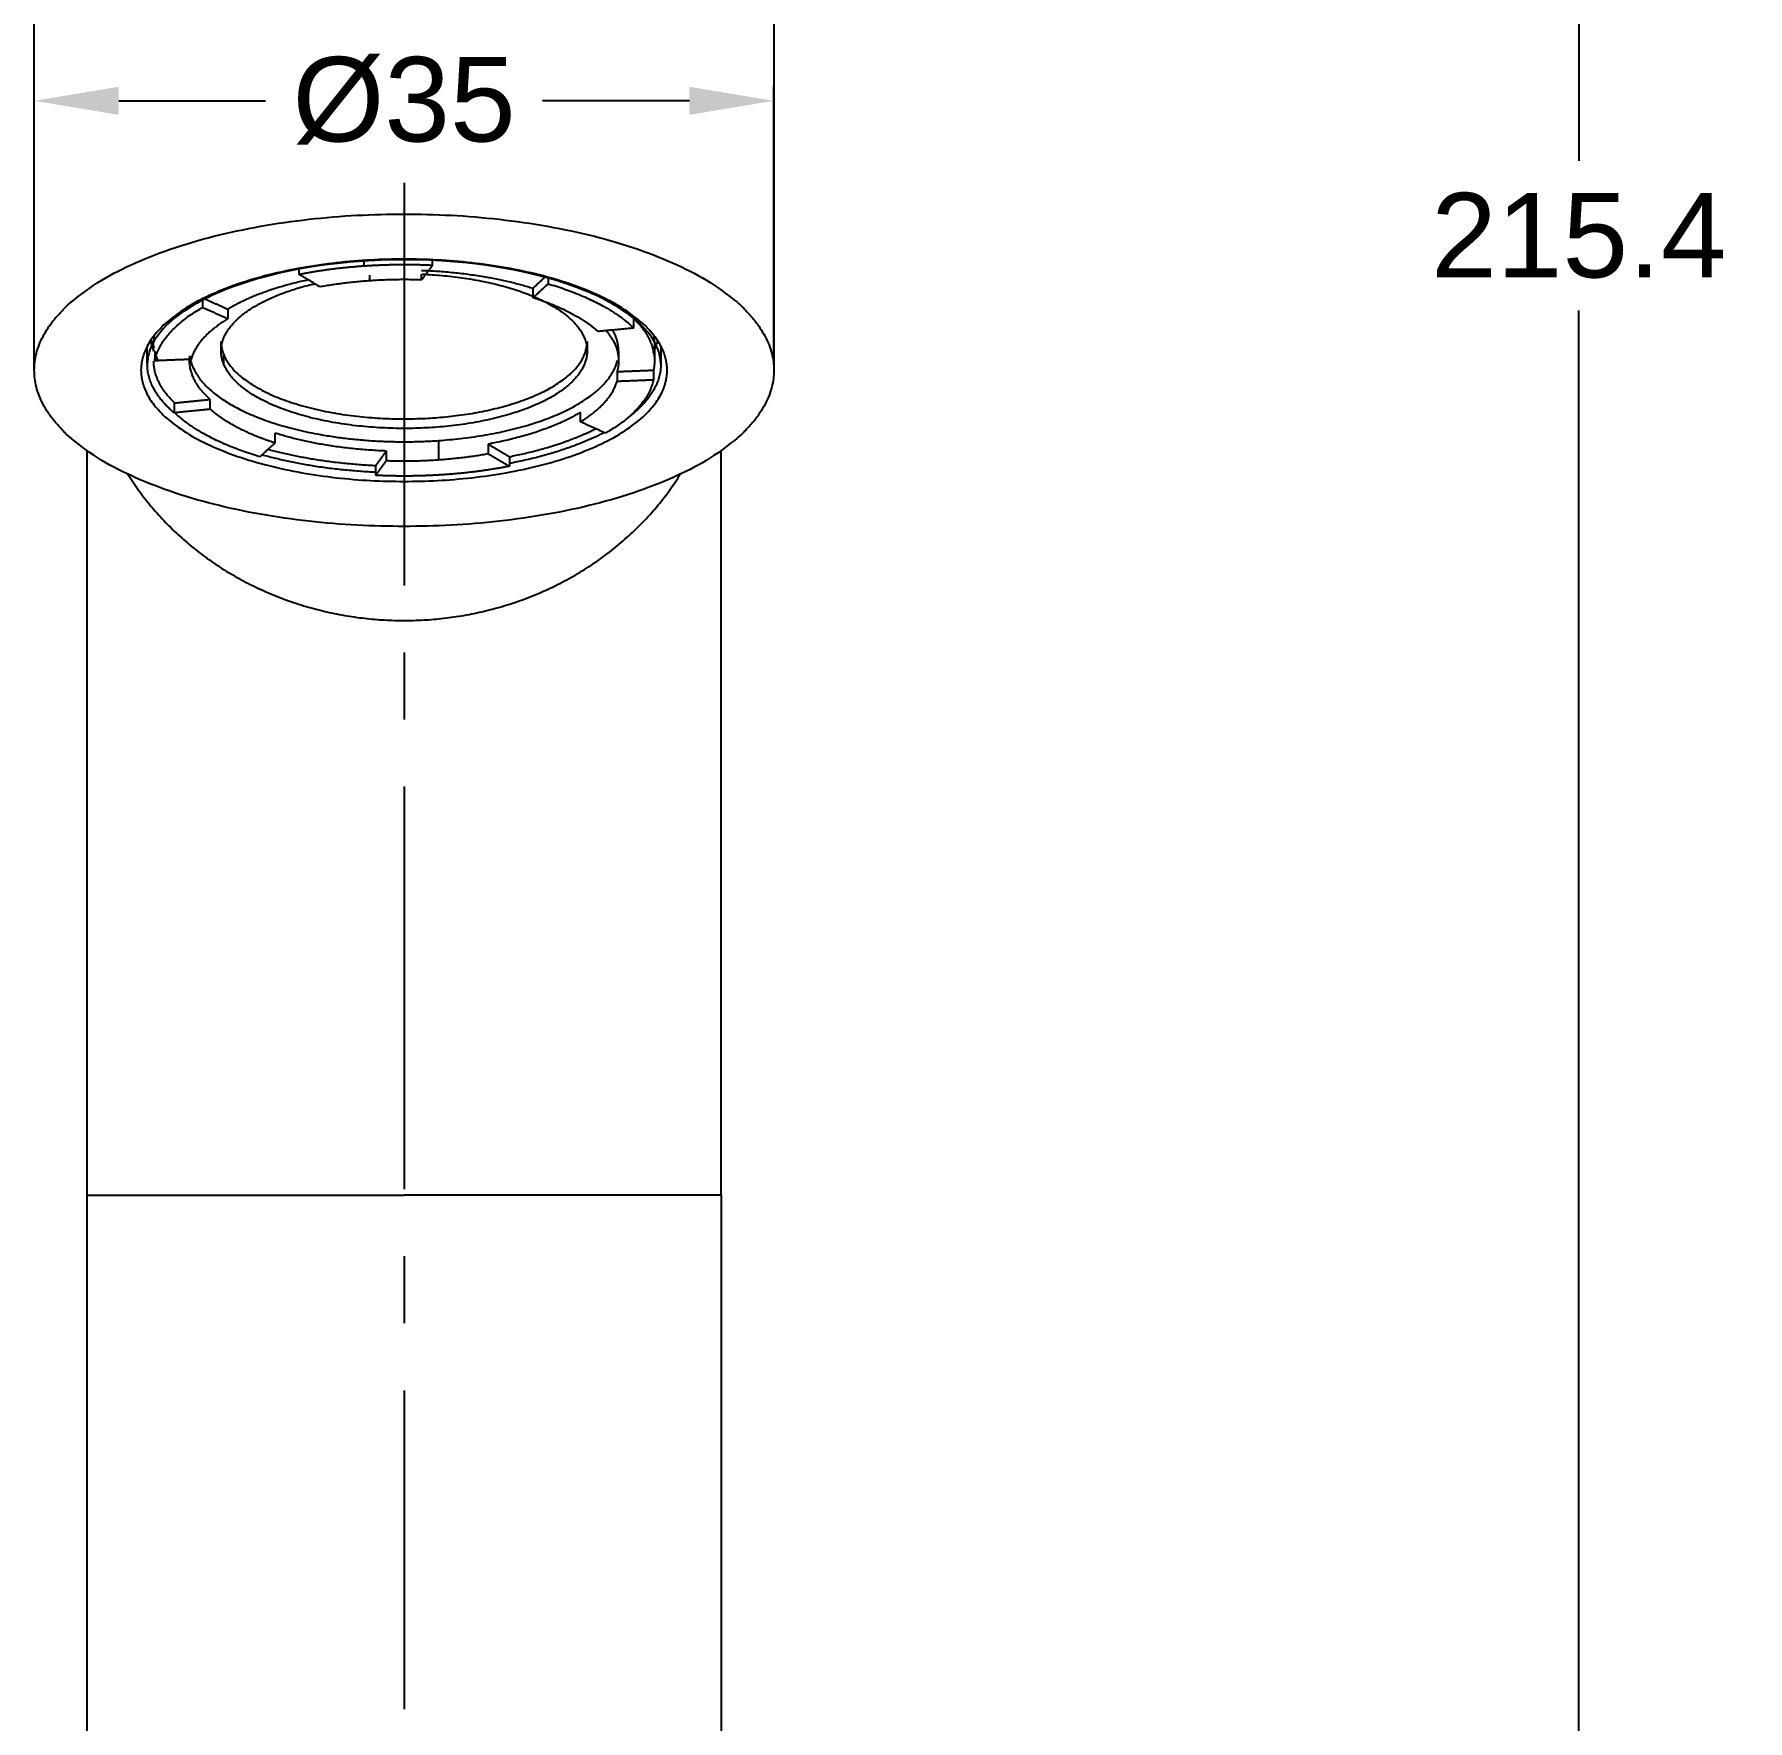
# Model space of a CAD drawing. Extents: x 12060 to 12901, y -16217 to -15623.
# Drawn here: x 12505.1 to 12586.1, y -15932.1 to -15852.3 of the extents above; entities that cross this region are included whole.
import ezdxf

# ---------------------------------------------------------------- set-up
doc = ezdxf.new("R2010")
doc.units = 0
doc.header["$MEASUREMENT"] = 0
doc.linetypes.add('CENTER2', pattern=[28.575, 19.05, -3.175, 3.175, -3.175])
doc.layers.get('0').update_dxf_attribs({"linetype": 'CONTINUOUS'})
doc.layers.add('CENTER', color=1, linetype='CENTER2')
doc.layers.add('DIM', color=3, linetype='CONTINUOUS')
doc.styles.get("Standard").update_dxf_attribs({"font": 'arial.ttf'})
doc.dimstyles.new('A4', dxfattribs={"dimtxt": 4, "dimasz": 4, "dimexe": 0.7, "dimexo": 0.625, "dimgap": 0.5, "dimtad": 1, "dimdec": 1, "dimdsep": 46, "dimtxsty": 'Standard', "dimcen": 2.5, "dimclrd": 3, "dimclre": 3, "dimclrt": 4, "dimadec": 3, "dimazin": 2, "dimtfac": 1, "dimtdec": 1, "dimtmove": 0, "dimatfit": 3, "dimfxl": 1.25, "dimarcsym": 0})
doc.dimstyles.new('사본(2) STANDARD', dxfattribs={"dimscale": 0, "dimtxt": 4, "dimasz": 4, "dimexe": 1.25, "dimexo": 0.625, "dimgap": 1.5, "dimtad": 3, "dimtih": 1, "dimtoh": 1, "dimdec": 1, "dimzin": 9, "dimdsep": 46, "dimtxsty": 'Standard', "dimcen": 2.5, "dimclrd": 3, "dimclre": 3, "dimclrt": 4, "dimadec": 0, "dimazin": 0, "dimtfac": 1, "dimtdec": 1, "dimtmove": 0, "dimatfit": 3, "dimfxl": 1.25, "dimtfill": 1, "dimtolj": 1, "dimtzin": 0, "dimarcsym": 0})

# ---------------------------------------------------------------- blocks, each defined once
blk = doc.blocks.new('*D37')
at = {"layer": 'DIM', "color": 3, "lineweight": -2, "transparency": 16777216}
for p, q in [((12523.186, -15754.135), (12579.404, -15754.135)), ((12578.154, -15758.135), (12578.154, -15858.303)), ((12578.154, -15965.556), (12578.154, -15865.388)), ((12545.186, -15969.556), (12579.404, -15969.556))]:
    blk.add_line(p, q, dxfattribs=at)
at = {"layer": 'DIM', "color": 3, "transparency": 16777216}
for points in [[(12577.487, -15758.135), (12578.82, -15758.135), (12578.154, -15754.135)], [(12577.487, -15965.556), (12578.82, -15965.556), (12578.154, -15969.556)]]:
    blk.add_solid(points, dxfattribs=at)
at = {"layer": 'DIM', "color": 4, "transparency": 16777216, "insert": (12578.154, -15861.845), "char_height": 4, "attachment_point": 5, "bg_fill": 3, "box_fill_scale": 1.25, "bg_fill_color": 256, "bg_fill_true_color": 13158600, "bg_fill_transparency": 0}
blk.add_mtext('\\A1;215.4', dxfattribs=at)
blk = doc.blocks.new('*D40')
at = {"layer": 'DIM', "color": 3, "lineweight": -2, "transparency": 16777216}
for p, q in [((12505.061, -15867.586), (12505.061, -15854.759)), ((12540.061, -15867.586), (12540.061, -15854.759)), ((12509.061, -15855.459), (12516.005, -15855.459)), ((12536.061, -15855.459), (12529.117, -15855.459))]:
    blk.add_line(p, q, dxfattribs=at)
at = {"layer": 'DIM', "color": 3, "transparency": 16777216}
for points in [[(12509.061, -15854.792), (12509.061, -15856.126), (12505.061, -15855.459)], [(12536.061, -15854.792), (12536.061, -15856.126), (12540.061, -15855.459)]]:
    blk.add_solid(points, dxfattribs=at)
at = {"layer": 'DIM', "color": 4, "transparency": 16777216, "insert": (12522.561, -15855.459), "char_height": 4, "attachment_point": 5}
blk.add_mtext('%%C35', dxfattribs=at)

msp = doc.modelspace()

# ---------------------------------------------------------------- linework, layer by layer
at = {"lineweight": -3}
for points, degree in [([(12505.061, -15868.211), (12505.061, -15832.411), (12505.061, -15796.61)], 2), ([(12540.061, -15796.61), (12540.061, -15832.411), (12540.061, -15868.211)], 2), ([(12520.668, -15863.269), (12520.668, -15863.155), (12520.668, -15863.041)], 2), ([(12523.899, -15863.236), (12523.899, -15863.123), (12523.899, -15863.01)], 2), ([(12517.577, -15863.425), (12517.577, -15863.547), (12517.577, -15863.669)], 2), ([(12518.581, -15864.266), (12518.079, -15863.967), (12517.577, -15863.669)], 2), ([(12520.939, -15863.978), (12520.939, -15863.844), (12520.939, -15863.711)], 2), ([(12523.899, -15863.236), (12523.646, -15863.587), (12523.392, -15863.937)], 2), ([(12523.392, -15863.937), (12523.392, -15863.8), (12523.392, -15863.663)], 2), ([(12528.657, -15864.329), (12528.949, -15864.06), (12529.242, -15863.79)], 2), ([(12529.38, -15863.85), (12529.38, -15863.983), (12529.38, -15864.116)], 2), ([(12528.657, -15864.782), (12529.019, -15864.449), (12529.38, -15864.116)], 2), ([(12528.657, -15864.329), (12528.657, -15864.556), (12528.657, -15864.782)], 2), ([(12513.033, -15865.234), (12513.033, -15865.062), (12513.033, -15864.89)], 2), ([(12513.033, -15865.234), (12513.625, -15865.502), (12514.216, -15865.77)], 2), ([(12513.146, -15864.832), (12513.681, -15865.075), (12514.216, -15865.317)], 2), ([(12514.216, -15865.317), (12514.216, -15865.543), (12514.216, -15865.77)], 2), ([(12533.427, -15866.213), (12532.582, -15866.296), (12531.738, -15866.378)], 2), ([(12533.427, -15866.213), (12533.427, -15865.986), (12533.427, -15865.76)], 2), ([(12510.411, -15867.939), (12510.411, -15867.501), (12510.411, -15867.063)], 2), ([(12510.711, -15867.311), (12510.711, -15867.081), (12510.711, -15866.852)], 2), ([(12513.902, -15867.305), (12513.902, -15867.078), (12513.902, -15866.852)], 2), ([(12531.221, -15866.852), (12531.221, -15867.078), (12531.221, -15867.305)], 2), ([(12534.493, -15867.02), (12534.461, -15867.112), (12534.426, -15867.203), (12534.386, -15867.294)], 3), ([(12534.411, -15866.864), (12534.411, -15867.311), (12534.411, -15867.758)], 2), ([(12534.557, -15866.803), (12534.541, -15866.863), (12534.524, -15866.923), (12534.505, -15866.982)], 3), ([(12534.711, -15867.108), (12534.711, -15867.524), (12534.711, -15867.939)], 2), ([(12510.759, -15867.311), (12510.759, -15867.537), (12510.759, -15867.764)], 2), ([(12512.485, -15867.695), (12511.622, -15867.729), (12510.759, -15867.764)], 2), ([(12512.485, -15867.646), (12512.485, -15867.67), (12512.485, -15867.695)], 2), ([(12514.013, -15867.437), (12514.013, -15867.663), (12514.013, -15867.89)], 2), ([(12532.711, -15867.305), (12532.711, -15867.532), (12532.711, -15867.758)], 2), ([(12532.638, -15868.274), (12533.501, -15868.24), (12534.364, -15868.206)], 2), ([(12532.638, -15868.274), (12532.638, -15868.501), (12532.638, -15868.727)], 2), ([(12532.638, -15868.727), (12533.501, -15868.693), (12534.364, -15868.659)], 2), ([(12534.364, -15868.206), (12534.364, -15868.432), (12534.364, -15868.659)], 2), ([(12511.696, -15869.756), (12512.54, -15869.674), (12513.385, -15869.591)], 2), ([(12513.385, -15870.044), (12513.385, -15869.818), (12513.385, -15869.591)], 2), ([(12511.696, -15870.21), (12511.696, -15869.983), (12511.696, -15869.756)], 2), ([(12511.696, -15870.21), (12512.54, -15870.127), (12513.385, -15870.044)], 2), ([(12530.906, -15870.653), (12530.906, -15870.426), (12530.906, -15870.2)], 2), ([(12516.465, -15871.641), (12516.465, -15871.414), (12516.465, -15871.187)], 2), ([(12532.09, -15871.188), (12531.498, -15870.92), (12530.906, -15870.653)], 2), ([(12516.465, -15871.641), (12516.104, -15871.974), (12515.743, -15872.306)], 2), ([(12521.224, -15872.733), (12521.477, -15872.383), (12521.73, -15872.033)], 2), ([(12521.73, -15872.486), (12521.73, -15872.259), (12521.73, -15872.033)], 2), ([(12524.183, -15871.539), (12524.183, -15871.992), (12524.183, -15872.445)], 2), ([(12526.542, -15871.703), (12527.044, -15872.002), (12527.545, -15872.301)], 2), ([(12526.542, -15871.703), (12526.542, -15871.93), (12526.542, -15872.157)], 2), ([(12521.224, -15873.186), (12521.477, -15872.836), (12521.73, -15872.486)], 2), ([(12521.224, -15873.186), (12521.224, -15872.96), (12521.224, -15872.733)], 2), ([(12526.542, -15872.157), (12527.044, -15872.455), (12527.545, -15872.754)], 2), ([(12527.545, -15872.301), (12527.545, -15872.527), (12527.545, -15872.754)], 2), ([(12507.561, -15963.356), (12507.561, -15935.301), (12507.561, -15907.246)], 2), ([(12537.561, -15907.246), (12537.561, -15935.301), (12537.561, -15963.356)], 2)]:
    msp.add_open_spline(points, degree=degree, dxfattribs=at)
for points, weights in [([(12505.061, -15868.211), (12505.061, -15860.817), (12522.561, -15860.817)], [1, 0.707106781187, 1]), ([(12522.561, -15860.817), (12540.061, -15860.817), (12540.061, -15868.211)], [1, 0.707106781187, 1]), ([(12514.216, -15865.317), (12515.695, -15864.414), (12518.019, -15863.923)], [1, 0.965041051319, 0.992348635252]), ([(12517.577, -15863.669), (12519.057, -15863.379), (12520.668, -15863.269)], [1, 0.990658018638, 1]), ([(12520.668, -15863.269), (12522.278, -15863.158), (12523.899, -15863.236)], [1, 0.990658018638, 1]), ([(12523.392, -15863.937), (12522.16, -15863.894), (12520.939, -15863.978)], [1, 0.99265951474, 1]), ([(12523.392, -15863.484), (12526.314, -15863.585), (12528.657, -15864.329)], [1, 0.960745265825, 1]), ([(12523.415, -15863.664), (12530.045, -15863.941), (12531.11, -15866.72)], [0.940892344676, 0.768787917317, 1]), ([(12513.902, -15867.305), (12513.902, -15865.155), (12518.347, -15864.108)], [1, 0.813197284347, 0.889658474439]), ([(12520.939, -15863.978), (12519.718, -15864.061), (12518.581, -15864.266)], [1, 0.99265951474, 1]), ([(12529.38, -15864.116), (12532.1, -15864.925), (12533.427, -15866.213)], [1, 0.962806619785, 1]), ([(12510.759, -15867.764), (12511.056, -15866.364), (12513.033, -15865.234)], [1, 0.962806619785, 1]), ([(12531.738, -15866.378), (12530.664, -15865.419), (12528.657, -15864.782)], [1, 0.970745824406, 1]), ([(12514.216, -15865.77), (12512.787, -15866.642), (12512.485, -15867.695)], [1, 0.970745824406, 1]), ([(12532.14, -15866.339), (12532.711, -15867.028), (12532.711, -15867.758)], [0.991216879007, 0.981476481818, 1]), ([(12532.711, -15867.305), (12532.711, -15866.801), (12532.434, -15866.31)], [1, 0.974799308033, 0.96337236379]), ([(12533.427, -15865.76), (12534.411, -15866.716), (12534.411, -15867.758)], [1, 0.979009249319, 1]), ([(12510.594, -15866.788), (12510.643, -15866.933), (12510.711, -15867.076)], [0.974307096667, 0.970240484657, 0.966983941482]), ([(12510.73, -15866.574), (12510.711, -15866.713), (12510.711, -15866.852)], [0.980645190457, 0.989894375326, 1]), ([(12510.727, -15867.108), (12510.734, -15867.123), (12510.742, -15867.139)], [0.966271795703, 0.965936267531, 0.965609833413]), ([(12513.918, -15867.078), (12513.944, -15867.258), (12514.013, -15867.437)], [0.998475314507, 0.998022106261, 1]), ([(12531.11, -15866.72), (12531.221, -15867.011), (12531.221, -15867.305)], [1, 0.996781654027, 1]), ([(12534.343, -15867.209), (12534.409, -15867.089), (12534.461, -15866.967)], [0.933269658359, 0.938804674126, 0.944923109996]), ([(12534.411, -15866.852), (12534.411, -15866.713), (12534.393, -15866.574)], [1, 0.993937057538, 0.988671364265]), ([(12511.696, -15870.237), (12510.416, -15869.156), (12510.411, -15867.948)], [0.87597852404, 0.910722200913, 0.9992949034]), ([(12511.696, -15869.756), (12510.719, -15868.808), (12510.711, -15867.774)], [1, 0.979167550931, 0.999685784436]), ([(12510.78, -15867.388), (12510.791, -15867.434), (12510.805, -15867.48)], [0.979602309911, 0.978126798592, 0.97673596789]), ([(12510.821, -15867.532), (12510.858, -15867.645), (12510.907, -15867.758)], [0.975189513332, 0.971865042199, 0.969059518968]), ([(12512.411, -15867.758), (12512.411, -15867.644), (12512.426, -15867.531)], [1, 0.999199776757, 0.99910398959]), ([(12513.385, -15869.591), (12512.411, -15868.721), (12512.411, -15867.758)], [1, 0.975720226916, 1]), ([(12514.013, -15867.89), (12513.902, -15867.599), (12513.902, -15867.305)], [1, 0.996781654027, 1]), ([(12524.183, -15871.539), (12531.849, -15871.014), (12532.656, -15867.751)], [1, 0.780323210236, 0.965351692181]), ([(12532.711, -15867.758), (12532.711, -15868.017), (12532.638, -15868.274)], [1, 0.99818192946, 1]), ([(12534.711, -15867.943), (12534.709, -15869.27), (12533.186, -15870.43)], [0.999709783597, 0.90314092812, 0.87037731343]), ([(12534.349, -15867.365), (12534.352, -15867.353), (12534.355, -15867.341)], [0.965756616794, 0.966490985596, 0.967231699174]), ([(12534.411, -15867.758), (12534.411, -15867.982), (12534.364, -15868.206)], [1, 0.998998754805, 1]), ([(12522.561, -15875.606), (12505.061, -15875.606), (12505.061, -15868.211)], [1, 0.707106781187, 1]), ([(12540.061, -15868.211), (12540.061, -15875.606), (12522.561, -15875.606)], [1, 0.707106781187, 1]), ([(12530.906, -15870.653), (12532.335, -15869.78), (12532.638, -15868.727)], [1, 0.970745824406, 1]), ([(12534.364, -15868.659), (12534.067, -15870.058), (12532.09, -15871.188)], [1, 0.962806619785, 1]), ([(12515.743, -15872.306), (12513.023, -15871.498), (12511.696, -15870.21)], [1, 0.962806619785, 1]), ([(12513.385, -15870.044), (12514.458, -15871.003), (12516.465, -15871.641)], [1, 0.970745824406, 1]), ([(12530.906, -15870.2), (12529.238, -15871.218), (12526.542, -15871.703)], [1, 0.960745265825, 1]), ([(12521.73, -15872.033), (12518.809, -15871.931), (12516.465, -15871.187)], [1, 0.960745265825, 1]), ([(12527.545, -15872.301), (12529.943, -15871.831), (12531.641, -15870.976)], [1, 0.972741221264, 0.993282892657]), ([(12532.03, -15871.157), (12530.205, -15872.116), (12527.549, -15872.621)], [0.856054874347, 0.845087913601, 0.882202107818]), ([(12521.224, -15872.733), (12518.471, -15872.601), (12516.142, -15871.967)], [1, 0.971459790319, 0.995319849639]), ([(12521.236, -15873.043), (12518.301, -15872.907), (12515.842, -15872.217)], [0.959025934167, 0.883563447025, 0.86209213875]), ([(12521.73, -15872.486), (12522.963, -15872.529), (12524.183, -15872.445)], [1, 0.99265951474, 1]), ([(12524.183, -15872.445), (12525.404, -15872.362), (12526.542, -15872.157)], [1, 0.99265951474, 1]), ([(12527.545, -15872.754), (12526.065, -15873.044), (12524.455, -15873.154)], [1, 0.990658018638, 1]), ([(12509.489, -15873.127), (12513.79, -15880.055), (12522.561, -15880.055)], [0.869638511918, 0.805018748533, 1]), ([(12524.455, -15873.154), (12522.845, -15873.264), (12521.224, -15873.186)], [1, 0.990658018638, 1]), ([(12522.561, -15880.055), (12531.352, -15880.055), (12535.648, -15873.104)], [1, 0.804669135085, 0.869871081022]), ([(12522.561, -15873.216), (12522.561, -15873.396), (12522.561, -15873.472)], [0.872353004341, 0.80108302094, 1]), ([(12507.561, -15907.246), (12507.561, -15907.246), (12522.561, -15907.246)], [0.999999999994, 0.70710678119, 1]), ([(12537.561, -15907.246), (12537.561, -15907.246), (12522.561, -15907.246)], [0.999999999997, 0.707106781188, 1])]:
    msp.add_rational_spline(points, weights, degree=2, dxfattribs=at)
for points, weights, knots in [([(12522.561, -15862.951), (12510.111, -15862.951), (12510.111, -15868.211), (12510.111, -15873.472), (12522.561, -15873.472)], [1, 0.707106781187, 1, 0.707106781187, 1], [-39.112829, -39.112829, -39.112829, -19.556414, -19.556414, 0, 0, 0]), ([(12522.561, -15873.472), (12535.011, -15873.472), (12535.011, -15868.211), (12535.011, -15862.951), (12522.561, -15862.951)], [1, 0.707106781187, 1, 0.707106781187, 1], [-39.112829, -39.112829, -39.112829, -19.556414, -19.556414, 0, 0, 0]), ([(12514.013, -15867.437), (12515.29, -15870.77), (12523.256, -15870.499), (12530.741, -15870.245), (12531.205, -15867.078)], [1, 0.734902857446, 1, 0.7468275701, 0.977223379706], [0, 0, 0, 12.907836, 12.907836, 25.235046, 25.235046, 25.235046]), ([(12512.459, -15867.721), (12512.857, -15869.447), (12515.983, -15870.571), (12519.554, -15871.855), (12524.183, -15871.539)], [0.981290334229, 0.918350066727, 1, 0.907784738278, 1], [15.321169, 15.321169, 15.321169, 23.100831, 23.100831, 31.887165, 31.887165, 31.887165]), ([(12531.221, -15867.305), (12531.221, -15870.682), (12523.256, -15870.952), (12515.29, -15871.223), (12514.013, -15867.89)], [1, 0.734902857446, 1, 0.734902857446, 1], [1.389908, 1.389908, 1.389908, 14.297744, 14.297744, 27.20558, 27.20558, 27.20558]), ([(12507.561, -15907.246), (12507.561, -15888.606), (12507.561, -15875.426), (12507.561, -15873.614), (12507.561, -15872.02)], [1, 0.853553390593, 0.853553390593, 0.853553390593, 0.85632000246], [0, 0, 0, 37.279221, 37.279221, 42.403128, 42.403128, 42.403128]), ([(12537.561, -15907.246), (12537.561, -15888.606), (12537.561, -15875.426), (12537.561, -15873.603), (12537.561, -15872)], [1, 0.853553390593, 0.853553390593, 0.853553390593, 0.856355967513], [0, 0, 0, 37.279221, 37.279221, 42.436325, 42.436325, 42.436325])]:
    msp.add_rational_spline(points, weights, degree=2, knots=knots, dxfattribs=at)
for points, knots in [([(12522.515, -15862.979), (12522.476, -15862.979), (12522.437, -15862.979), (12522.398, -15862.979), (12519.141, -15862.997), (12516.02, -15863.564), (12513.761, -15864.544), (12512.949, -15864.897), (12512.266, -15865.295), (12511.735, -15865.721), (12510.833, -15866.444), (12510.411, -15867.196), (12510.411, -15867.939)], [39.233549, 39.233549, 39.233549, 39.233549, 39.352628, 39.352628, 39.352628, 49.278163, 49.278163, 49.278163, 52.812654, 52.812654, 52.812654, 58.783027, 58.783027, 58.783027, 58.783027]), ([(12534.711, -15867.939), (12534.711, -15867.919), (12534.711, -15867.899), (12534.71, -15867.879), (12534.688, -15867.155), (12534.264, -15866.423), (12533.388, -15865.721), (12532.807, -15865.255), (12532.045, -15864.823), (12531.133, -15864.448), (12528.85, -15863.508), (12525.761, -15862.979), (12522.561, -15862.979)], [58.962843, 58.962843, 58.962843, 58.962843, 59.123966, 59.123966, 59.123966, 64.929067, 64.929067, 64.929067, 68.792787, 68.792787, 68.792787, 78.553302, 78.553302, 78.553302, 78.553302]), ([(12510.744, -15867.312), (12510.72, -15867.257), (12510.697, -15867.202), (12510.676, -15867.147), (12510.632, -15867.033), (12510.596, -15866.919), (12510.566, -15866.803)], [18.3568499, 18.3568499, 18.3568499, 18.3568499, 18.6724942, 18.6724942, 18.6724942, 19.3089132, 19.3089132, 19.3089132, 19.3089132]), ([(12512.485, -15867.646), (12512.465, -15867.632), (12512.442, -15867.618), (12512.42, -15867.603), (12512.418, -15867.602)], [-16.141395, -16.141395, -16.141395, -16.141395, -16.0306992, -16.0197066, -16.0197066, -16.0197066, -16.0197066])]:
    msp.add_open_spline(points, degree=3, knots=knots, dxfattribs=at)
at = {"layer": 'CENTER'}
msp.add_lwpolyline([(12522.561, -15859.34), (12522.561, -15931.57)], dxfattribs=at)

# ---------------------------------------------------------------- next in the draw order: dimensions: what is measured, and where the dimension line sits
at = {"layer": 'DIM'}
dim = msp.add_linear_dim(base=(12578.154, -15969.556), p1=(12522.561, -15754.135), p2=(12544.561, -15969.556), angle=90, dimstyle='사본(2) STANDARD', override={"dimscale": 1, "dimtad": 0}, dxfattribs=at)
dim.commit()
dim.dimension.update_dxf_attribs({"geometry": '*D37', "text_midpoint": (12578.154, -15861.845)})

# ---------------------------------------------------------------- next in the draw order: dimensions: what is measured, and where the dimension line sits
dim = msp.add_linear_dim(base=(12540.061, -15855.459), p1=(12505.061, -15868.211), p2=(12540.061, -15868.211), text='%%C<>', dimstyle='A4', override={"dimasz": 4, "dimgap": 1.5, "dimtad": 0, "dimclrd": 3, "dimclre": 3, "dimclrt": 4}, dxfattribs=at)
dim.commit()
dim.dimension.update_dxf_attribs({"geometry": '*D40', "text_midpoint": (12522.561, -15855.459)})

doc.saveas('drawing.dxf')
